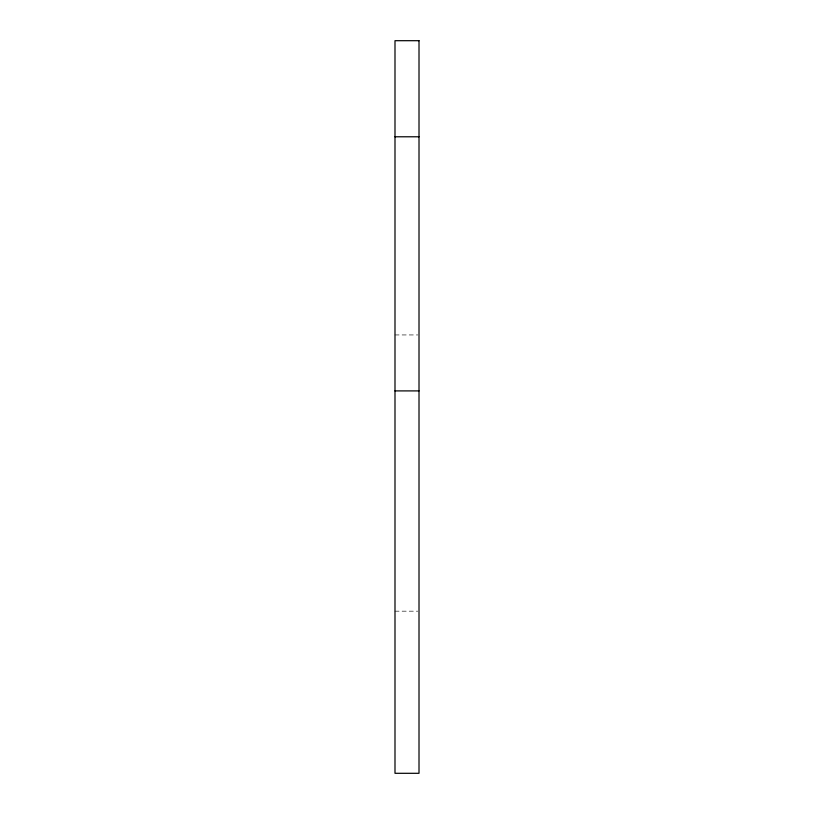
<?xml version="1.0" encoding="UTF-8"?>
<svg xmlns="http://www.w3.org/2000/svg" width="814" height="814" viewBox="0 0 814 814"><rect width="100%" height="100%" fill="white"/><g stroke="black" fill="none" stroke-linecap="round" stroke-linejoin="round"><path stroke-width="0.61" stroke-dasharray="4.07 3.05" d="M394.994 334.941L417.745 334.941M394.994 611.172L417.745 611.172"/><path stroke-width="1.22" d="M394.994 136.783L419.007 136.783M394.994 390.903L419.007 390.903M419.007 40.7L394.994 40.7L394.994 773.3L419.007 773.3L419.007 40.7"/></g></svg>
